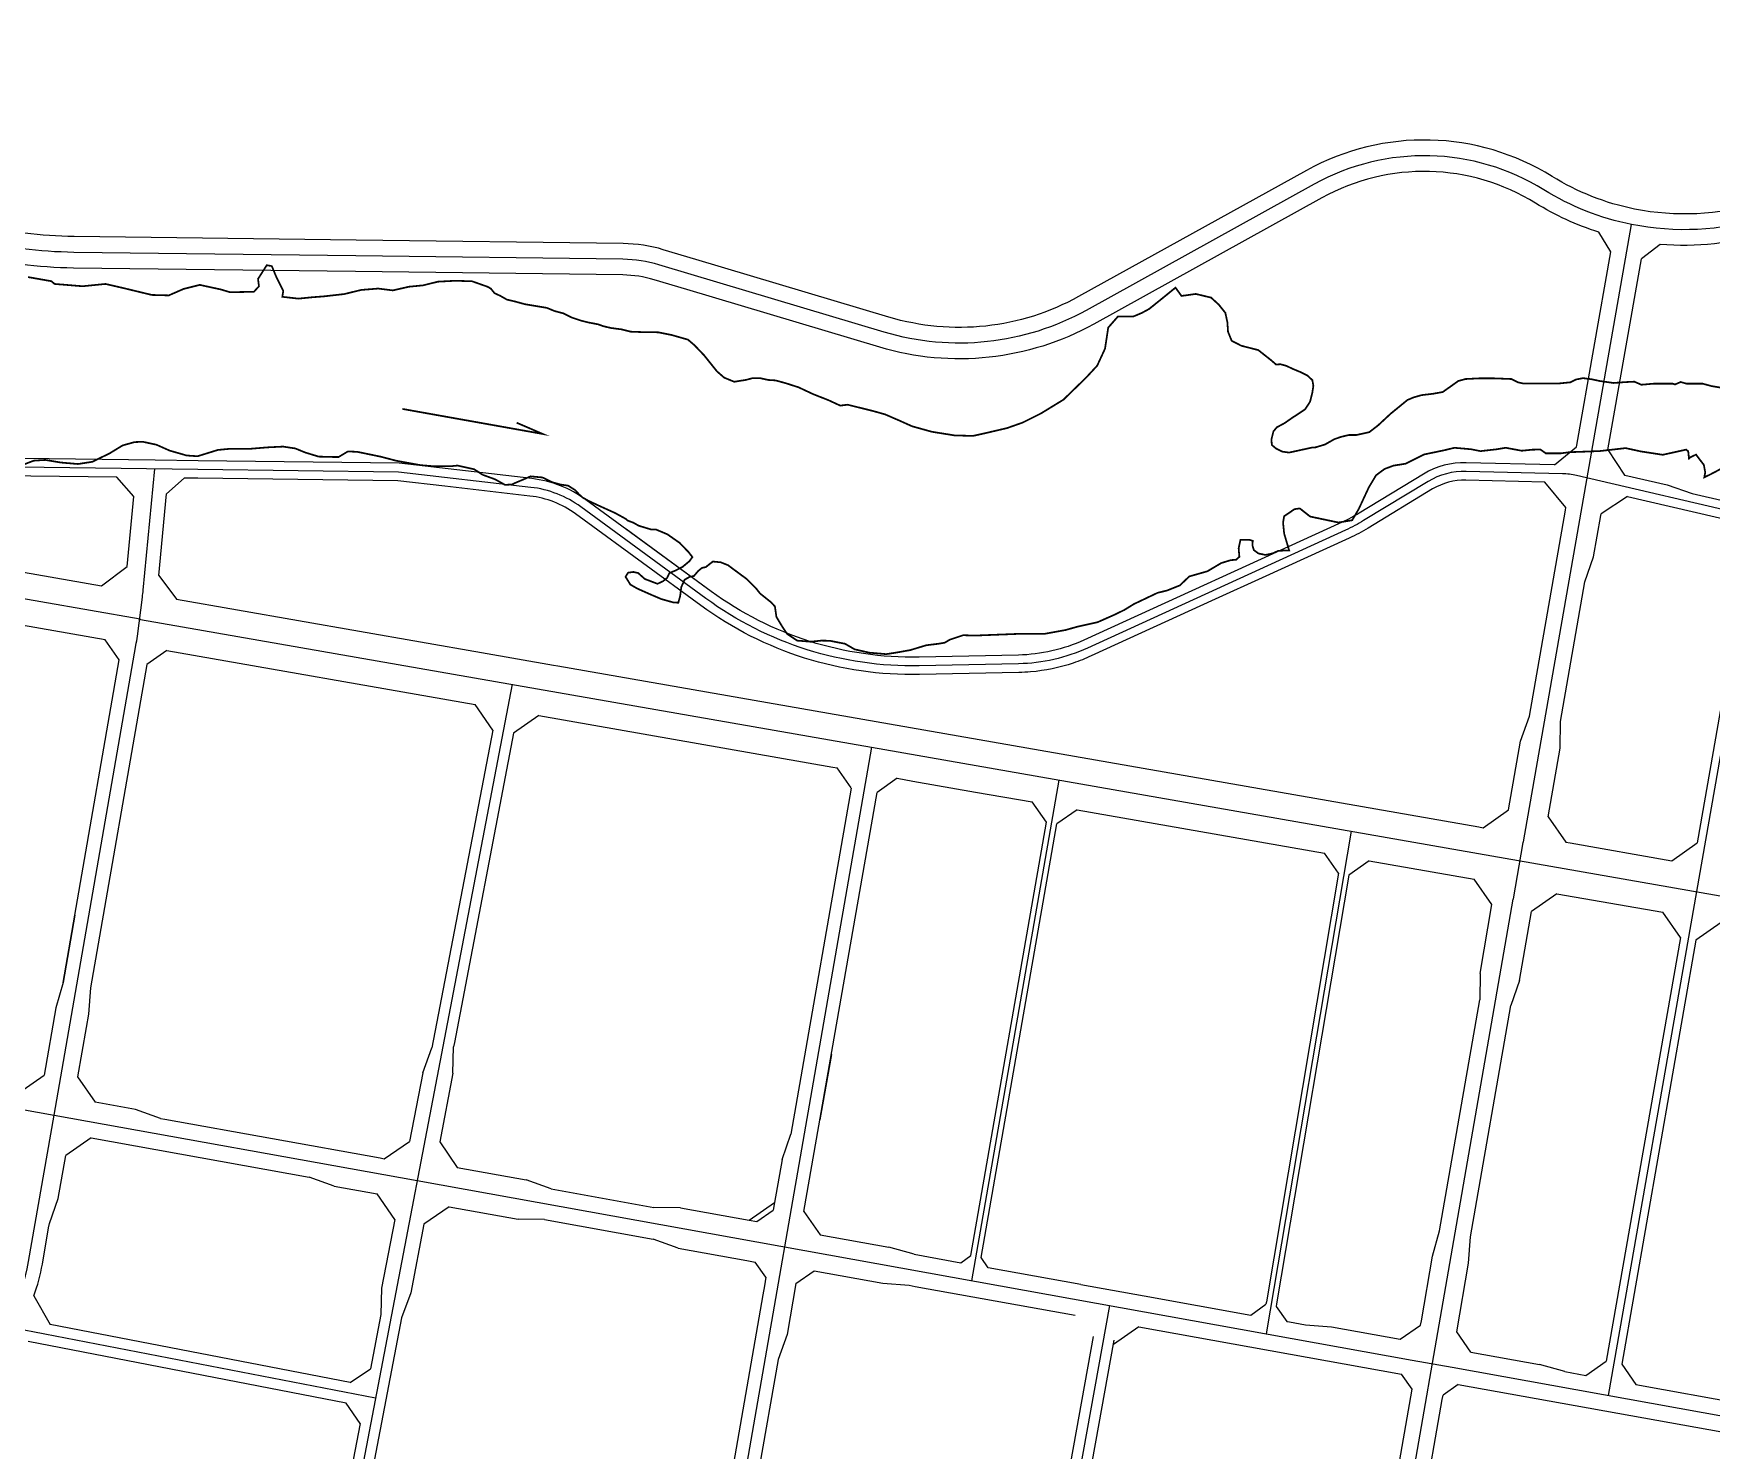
# Model space of a CAD drawing. Extents: x 529262 to 576451, y 2694391 to 2717535.
# Drawn here: x 540109 to 542030, y 2710428 to 2712051 of the extents above; entities that cross this region are included whole.
import ezdxf

# ---------------------------------------------------------------- set-up
doc = ezdxf.new("R2010")
doc.units = 0
for name, color, linetype in [('RD-中线', 40, 'Continuous'), ('RD-红线', 7, 'Continuous'), ('河流', 4, 'Continuous')]:
    doc.layers.add(name, color=color, linetype=linetype)

msp = doc.modelspace()

# ---------------------------------------------------------------- linework, layer by layer
at = {"layer": 'RD-中线', "ltscale": 3}
msp.add_lwpolyline([(540231.018, 2711380.16), (539832.413, 2711449.965, -0.04059006), (539204.925, 2711613.201), (538865.728, 2711731.525, -0.00108394), (538861.637, 2711732.962), (537979.637, 2712044.931, 0.00468053), (537961.929, 2712051.008)], format="xyb", dxfattribs=at)
at = {"layer": 'RD-中线', "linetype": 'Continuous', "flags": 128}
for points in [[(542089.175, 2711840.001, -0.12536523), (541938.79, 2711832.355, -0.0892757), (541838.312, 2711872.104, 0.27148026), (541575.432, 2711878.574), (541314.221, 2711733.977, -0.20171838), (541082.966, 2711709.026), (540862.059, 2711775.095), (540824.852, 2711786.223, 0.06963202), (540783.751, 2711792.501), (540477.9, 2711796.335), (540154.929, 2711800.448, -0.05863071), (540039.053, 2711815.58)], [(541609.026, 2709942.055), (541803.378, 2711059.523, -0.00011164), (541803.455, 2711059.963), (541814.724, 2711124.583, -0.00022058), (541814.876, 2711125.453), (541938.79, 2711832.355)], [(539935.301, 2710434.342), (540041.242, 2710531.431, 0.16561502), (540103.147, 2710644.556), (540132.358, 2710812.246)]]:
    msp.add_lwpolyline(points, format="xyb", dxfattribs=at)
at = {"layer": 'RD-中线'}
for points in [[(540678.412, 2711531.322), (540526.734, 2711548.828), (540297.116, 2711551.706), (539974.145, 2711555.819, -0.05863071)], [(541875.782, 2711544.844, 0.05106297), (541859.614, 2711546.895), (541749.273, 2711549.558, 0.14328135), (541705.861, 2711537.986), (541631.999, 2711493.195, -0.02916414), (541611.395, 2711482.29), (541315.832, 2711347.275, -0.10239958), (541236.795, 2711329.234), (541123.179, 2711326.924, -0.1645226), (540878.771, 2711404.085), (540735.538, 2711508.94, 0.12997938), (540678.412, 2711531.322)]]:
    msp.add_lwpolyline(points, format="xyb", dxfattribs=at)
at = {"layer": 'RD-中线', "linetype": 'Continuous'}
for points in [[(540132.357, 2710812.246), (540226.069, 2711350.21, 0.01070973), (540227.68, 2711360.797), (540233.506, 2711405.488, 0.00826428), (540234.439, 2711413.699), (540247.869, 2711552.333)], [(540548.182, 2710737.322), (541687.605, 2710531.783, 0.00002463), (541687.634, 2710531.777), (541733.316, 2710523.542, -0.0000262), (541733.347, 2710523.536), (542449.949, 2710394.264)]]:
    msp.add_lwpolyline(points, format="xyb", dxfattribs=at)
for points in [[(542082.208, 2711496.903), (541875.782, 2711544.844)], [(541183.312, 2710622.751), (541283.302, 2711196.072)]]:
    msp.add_lwpolyline(points, dxfattribs=at)
at = {"layer": 'RD-中线', "linetype": 'Continuous', "flags": 128}
for points in [[(542087.948, 2711495.371), (542013.163, 2711068.301)], [(540657.053, 2711305.862), (540657.053, 2711305.862), (540435.82, 2710150.556)], [(541068.568, 2711233.66), (540866.326, 2710074.047)], [(541617.55, 2711137.565), (541520.506, 2710561.925)], [(542013.163, 2711068.301), (541912.122, 2710491.286)], [(539725.134, 2710885.62), (540132.358, 2710812.246)], [(540132.358, 2710812.246), (540548.182, 2710737.322)], [(541122.721, 2709381.593), (541341.241, 2710594.263)], [(540500.46, 2710488.111), (540074.275, 2710570.61)]]:
    msp.add_lwpolyline(points, dxfattribs=at)
at = {"layer": 'RD-中线', "ltscale": 3}
msp.add_lwpolyline([(540231.279, 2711380.114), (540231.018, 2711380.16)], dxfattribs=at)
at = {"layer": 'RD-中线'}
for points in [[(540231.279, 2711380.114), (541068.568, 2711233.66)], [(541068.568, 2711233.66), (542295.208, 2711018.946)]]:
    msp.add_lwpolyline(points, dxfattribs=at)
at = {"layer": 'RD-红线', "linetype": 'Continuous', "flags": 128}
for points in [[(542083.851, 2711857.196, -0.12536523), (541942.342, 2711850.001, -0.0892757), (541847.793, 2711887.405, 0.27148026), (541566.715, 2711894.322), (541305.503, 2711749.726, -0.20171838), (541088.123, 2711726.271), (540867.217, 2711792.34), (540830.009, 2711803.468, 0.06963202), (540783.976, 2711810.5), (540478.126, 2711814.334), (540155.158, 2711818.446, -0.05863071), (540043.454, 2711833.034)], [(541901.354, 2711823.463, -0.06201896), (541828.83, 2711856.804, 0.27148026), (541584.15, 2711862.826), (541322.939, 2711718.229, -0.20171838), (541077.808, 2711691.781), (540856.901, 2711757.85), (540819.694, 2711768.978, 0.06963202), (540783.525, 2711774.503), (540477.675, 2711778.337), (540154.7, 2711782.449, -0.05863071), (540034.652, 2711798.127), (539919.644, 2711827.124, -0.04952312), (539823.348, 2711861.834), (539769.593, 2711887.465, 0.27433107), (539482.985, 2711861.435), (539405.085, 2711805.106)], [(543794.342, 2711348.549), (543766.525, 2711382.347), (543598.286, 2711350.991, -0.1660106), (543517.68, 2711359.912), (543371.299, 2711430.013, 0.02869765), (543352.941, 2711437.543), (543287.436, 2711460.116, -0.00801926), (543262.771, 2711469.061), (543085.961, 2711536.41, 0.01030003), (543055.626, 2711547.254), (542745.999, 2711650.805, -0.02043206), (542706.448, 2711665.855), (542318.644, 2711831.858, 0.17801745), (542151.843, 2711840.559), (542094.498, 2711822.806, -0.09659175), (541971.571, 2711809.522, -0.09659175)], [(539340.155, 2711600.126, 0.0322657), (539837.588, 2711479.515), (540186.749, 2711418.369)], [(540109.258, 2710605.47, 0.04360107), (540118.91, 2710641.81), (540126.109, 2710683.135), (540126.967, 2710688.061)]]:
    msp.add_lwpolyline(points, format="xyb", dxfattribs=at)
at = {"layer": 'RD-红线'}
for points in [[(541915.009, 2711800.945), (541901.354, 2711823.463, 0.37563085)], [(541971.571, 2711809.522), (541950.174, 2711793.048, 0.38849943)], [(540679.56, 2711541.256), (540527.372, 2711558.82), (540297.241, 2711561.705), (540247.996, 2711562.332), (539974.272, 2711565.818, -0.05863071), (539860.714, 2711580.648), (539745.706, 2711609.645, -0.04952312), (539654.615, 2711642.479), (539543.086, 2711695.656), (539518.248, 2711709.134), (539440.084, 2711758.169, -0.03856557), (539404.185, 2711784.751, -0.03856557)], [(540204.08, 2711542.89), (539974.017, 2711545.819, -0.05863071), (539855.824, 2711561.255), (539740.816, 2711590.252, -0.04952312), (539646.007, 2711624.426), (539534.006, 2711677.829), (539508.154, 2711691.857), (539429.456, 2711741.227, -0.03845672), (539391.182, 2711769.554)], [(541850.665, 2711557.114), (541749.514, 2711559.555, 0.14328135), (541700.676, 2711546.537), (541626.814, 2711501.746, -0.02916414), (541607.24, 2711491.386), (541311.677, 2711356.37, -0.10239958), (541236.592, 2711339.232), (541122.976, 2711336.922, -0.1645226), (540884.678, 2711412.154), (540741.445, 2711517.009, 0.12997938), (540679.559, 2711541.256)], [(541850.665, 2711557.114), (541749.514, 2711559.555, 0.14328135), (541700.676, 2711546.537), (541626.814, 2711501.746, -0.02916414), (541607.24, 2711491.386), (541311.677, 2711356.37, -0.10239958), (541236.592, 2711339.232), (541122.976, 2711336.922, -0.1645226), (540884.678, 2711412.154), (540787.553, 2711483.255)], [(541462.027, 2711403.063), (541319.987, 2711338.179, -0.02619856), (541299.533, 2711330.101, -0.05959948), (541250.687, 2711319.962, -0.01632372), (541236.998, 2711319.236), (541123.382, 2711316.926, -0.1645226), (540872.864, 2711396.016), (540739.419, 2711493.706), (540729.631, 2711500.872, 0.12997938), (540677.266, 2711521.388), (540579.838, 2711532.632), (540526.097, 2711538.835), (540296.991, 2711541.707), (540281.345, 2711541.906)], [(541839.649, 2711537.374), (541749.032, 2711539.561, 0.14328135), (541711.046, 2711529.436), (541637.184, 2711484.645, -0.02916414), (541615.551, 2711473.194), (541515.834, 2711427.643)], [(542008.169, 2711524.364), (542084.47, 2711506.643, -0.01200583), (542088.655, 2711505.565), (542353.966, 2711430.357, 0.01103971), (542366.359, 2711427.138), (542623.234, 2711364.09), (543035.217, 2711268.966), (543108.499, 2711248.22, -0.02248759), (543134.947, 2711239.431), (543208.462, 2711210.622, 0.00167487), (543209.648, 2711210.162), (543559.239, 2711076.996, 0.00086334), (543591.366, 2711064.652, -0.04995333), (543628.78, 2711045.884), (543654.997, 2711029.273)], [(540186.749, 2711418.369), (540215.945, 2711440.584, 0.23480971)], [(540252.128, 2711430.36), (540272.704, 2711403.324, 0.39195452)], [(540634.768, 2711253.296), (540614.522, 2711282.624, 0.4189189)], [(540687.425, 2711269.872), (540658.563, 2711249.948, 0.40952383)], [(541045.203, 2711186.997), (541028.946, 2711210.135, 0.41406824)], [(541097.901, 2711198.069), (541074.75, 2711181.805, 0.41439485)], [(541768.966, 2711141.517), (541797.901, 2711161.826, 0.41414251)], [(541843.214, 2711153.907), (541863.528, 2711124.964, 0.41428462)], [(541603.348, 2711089.418), (541587.075, 2711112.443, 0.41237781)], [(541984.851, 2711103.728), (542013.787, 2711124.041, 0.41419407)], [(541638.297, 2711103.477), (541615.127, 2711087.101, 0.4160517)], [(541778.985, 2711053.498), (541758.665, 2711082.408, 0.41389612)], [(541853.228, 2711065.855), (541824.287, 2711045.513, 0.41453177)], [(541994.814, 2711015.69), (541974.499, 2711044.628, 0.41423306)], [(542041.481, 2711032.903), (542012.545, 2711012.59, 0.41419407)], [(540092.001, 2710837.807), (540121.063, 2710858.121, 0.41591418)], [(540159.269, 2710856.022), (540179.465, 2710827.128, 0.41251238)], [(540174.684, 2710786.329), (540145.622, 2710766.016, 0.41591418)], [(540510.499, 2710762.401), (540539.486, 2710782.303, 0.41101515)], [(540573.991, 2710781.713), (540594.107, 2710752.409, 0.41736049)], [(540522.37, 2710692.922), (540502.25, 2710722.227, 0.41741923)], [(540584.927, 2710707.322), (540555.935, 2710687.421, 0.41107362)], [(540928.295, 2710692.125), (540957.362, 2710712.432, 0.41591399)], [(540937.204, 2710690.518), (540955.806, 2710703.515, 0.41591399)], [(540947.496, 2710626.765), (540935.382, 2710644.104, 0.41251518)], [(540109.258, 2710605.47), (540128.018, 2710572.429, 0.4605424)], [(541502.661, 2710583.435), (541520.116, 2710595.703, 0.41757262)], [(541531.869, 2710593.234), (541543.997, 2710575.978, 0.41086246)], [(541673.989, 2710555.578), (541697.244, 2710571.833, 0.41605105)], [(540471.26, 2710505.986), (540494.704, 2710521.86, 0.41480232)], [(541687.51, 2710498.363), (541675.395, 2710515.695, 0.41237846)], [(541886.586, 2710514.183), (541909.837, 2710530.415, 0.41571484)], [(541927.516, 2710527.018), (541943.666, 2710503.886, 0.41271388)], [(541740.348, 2710503.982), (541722.907, 2710491.791, 0.4160529)], [(540482.667, 2710459.002), (540466.825, 2710482.399, 0.41362505)]]:
    msp.add_lwpolyline(points, format="xyb", dxfattribs=at)
at = {"layer": 'RD-红线', "linetype": 'Continuous', "flags": 128}
for points in [[(541875.892, 2711577.79), (541876.242, 2711579.782), (541915.009, 2711800.945)], [(541911.793, 2711574.09), (541950.174, 2711793.048)], [(540215.945, 2711440.584), (540223.732, 2711520.963)], [(540252.128, 2711430.36), (540261.183, 2711523.836)], [(541821.818, 2711269.311), (541863.146, 2711505.077), (541863.67, 2711508.065)], [(541895.414, 2711451.697), (541903.749, 2711499.243), (541904.047, 2711500.946)], [(542074.535, 2711470.952), (542013.787, 2711124.041)], [(541885.31, 2711423.011), (541895.414, 2711451.697)], [(541857.282, 2711263.118), (541885.31, 2711423.011)], [(540687.425, 2711269.872), (541024.024, 2711210.996), (541028.946, 2711210.135)], [(541811.714, 2711240.624), (541821.818, 2711269.311)], [(541857.027, 2711232.705), (541857.282, 2711263.118)], [(540634.768, 2711253.296), (540565.085, 2710889.4)], [(540658.563, 2711249.948), (540590.719, 2710895.655), (540589.769, 2710890.691)], [(541797.901, 2711161.826), (541797.905, 2711161.85), (541811.714, 2711240.624)], [(541843.214, 2711153.907), (541857.027, 2711232.705)], [(541603.348, 2711089.418), (541520.62, 2710598.695), (541520.116, 2710595.703)], [(541615.127, 2711087.101), (541532.362, 2710596.158), (541531.869, 2710593.234)], [(541765.268, 2710974.628), (541778.985, 2711053.498)], [(541810.579, 2710966.697), (541824.286, 2711045.508), (541824.287, 2711045.513)], [(541994.814, 2711015.69), (541909.837, 2710530.415)], [(542012.545, 2711012.59), (541927.516, 2710527.018)], [(541719.047, 2710679.692), (541765.054, 2710944.215)], [(541754.427, 2710673.017), (541800.513, 2710937.997)], [(541022.449, 2710881.919), (541009.389, 2710807.037)], [(540554.532, 2710860.876), (540539.486, 2710782.303)], [(540589.037, 2710860.286), (540573.991, 2710781.713)], [(540254.359, 2710808.553), (540259.126, 2710807.694), (540505.578, 2710763.288), (540510.499, 2710762.401)], [(540174.684, 2710786.329), (540424.404, 2710741.334)], [(540965.952, 2710761.689), (540976.032, 2710790.384)], [(540137.041, 2710716.758), (540145.622, 2710766.016)], [(540594.107, 2710752.409), (540672.836, 2710738.207)], [(540965.952, 2710761.689), (540957.362, 2710712.432), (540955.806, 2710703.515)], [(540453.042, 2710731.094), (540502.25, 2710722.227)], [(540701.472, 2710727.96), (540819.155, 2710706.732)], [(540126.967, 2710688.061), (540137.041, 2710716.758)], [(540584.927, 2710707.322), (540663.656, 2710693.12)], [(540849.566, 2710706.327), (540928.295, 2710692.125), (540937.204, 2710690.518)], [(540522.37, 2710692.922), (540507.324, 2710614.349)], [(540555.935, 2710687.421), (540540.889, 2710608.849)], [(540694.067, 2710692.715), (540818.233, 2710670.317)], [(540991.075, 2710702.025), (541009.666, 2710675.416), (541088.392, 2710661.218)], [(540846.869, 2710660.071), (540925.598, 2710645.869), (540935.382, 2710644.104)], [(541117.43, 2710652.926), (541170.654, 2710643.325)], [(540947.496, 2710626.765), (540945.788, 2710616.971), (540943.986, 2710606.639), (540872.415, 2710196.26), (540860.159, 2710125.991)], [(541118.447, 2710616.162), (541301.641, 2710583.116)], [(541380.841, 2710605.41), (541502.661, 2710583.435)], [(540471.26, 2710505.986), (540128.018, 2710572.429)], [(540530.336, 2710580.324), (540458.044, 2710202.806)], [(540506.593, 2710583.944), (540494.704, 2710521.86)], [(541543.997, 2710575.978), (541546.916, 2710575.452), (541565.238, 2710572.147)], [(540466.825, 2710482.399), (540102.509, 2710552.922)], [(541233.599, 2710064.576), (541322.685, 2710558.956)], [(541257.251, 2710060.495), (541346.312, 2710554.74)], [(541374.465, 2710569.979), (541675.395, 2710515.695)], [(540961.512, 2710532.52), (540939.121, 2710404.133)], [(541754.685, 2710541.026), (541833.418, 2710526.823)], [(541862.364, 2710518.552), (541886.586, 2710514.183)], [(541621.295, 2710117.65), (541687.51, 2710498.363)], [(541740.348, 2710503.982), (542056.922, 2710446.874)], [(541943.666, 2710503.886), (542066.087, 2710481.802)], [(541656.69, 2710111.061), (541722.045, 2710486.834), (541722.907, 2710491.791)], [(540482.667, 2710459.002), (540454.963, 2710314.323)]]:
    msp.add_lwpolyline(points, dxfattribs=at)
at = {"layer": 'RD-红线', "linetype": 'Continuous'}
for points in [[(541850.665, 2711557.114), (541875.892, 2711577.79, 0.37110197)], [(541911.793, 2711574.09), (541930.761, 2711545.422, 0.39828917)], [(540223.732, 2711520.963), (540204.08, 2711542.89, 0.43898854)], [(540281.345, 2711541.906), (540261.183, 2711523.836, 0.38986514)], [(541863.67, 2711508.065), (541839.649, 2711537.374, 0.45868071)], [(541934.327, 2711520.981), (541904.047, 2711500.946, 0.43031931)], [(541268.803, 2711147.862), (541252.549, 2711170.999, 0.4140323)], [(541303.77, 2711162.033), (541280.619, 2711145.769, 0.41439485)], [(541374.465, 2710569.979), (541345.424, 2710549.81, 0.4142679)]]:
    msp.add_lwpolyline(points, format="xyb", dxfattribs=at)
at = {"layer": 'RD-红线'}
for points in [[(541930.761, 2711545.422), (541930.921, 2711545.385), (541979.625, 2711534.073)], [(541979.625, 2711534.073), (542008.169, 2711524.364)], [(541934.327, 2711520.981), (542060.877, 2711491.59)], [(541515.834, 2711427.643), (541462.027, 2711403.063)], [(540272.704, 2711403.324), (540621.672, 2711342.284), (540704.427, 2711327.809), (540709.352, 2711326.947), (541073.722, 2711263.214)], [(540142.565, 2710964.077), (540156.013, 2711041.275), (540206.969, 2711333.794), (540190.849, 2711356.738)], [(540261.617, 2711344.503), (540238.487, 2711328.263), (540174.017, 2710958.161), (540171.814, 2710928.042), (540169.153, 2710912.762)], [(540261.445, 2711344.382), (540614.522, 2711282.624)], [(541073.722, 2711263.214), (541764.041, 2711142.379), (541768.966, 2711141.517)], [(541045.191, 2711186.928), (540976.032, 2710790.384)], [(541097.901, 2711198.069), (541115.807, 2711194.935)], [(541115.807, 2711194.935), (541187.545, 2711182.378)], [(540991.075, 2710702.025), (541074.742, 2711181.757)], [(541187.545, 2711182.378), (541252.549, 2711170.999)], [(541303.77, 2711162.033), (541587.075, 2711112.443)], [(541863.528, 2711124.964), (541868.453, 2711124.102), (541984.851, 2711103.728)], [(541638.297, 2711103.477), (541758.665, 2711082.408)], [(541853.228, 2711065.855), (541974.499, 2711044.628)], [(540156.013, 2711041.275), (540142.565, 2710964.077), (540134.461, 2710935.037), (540134.461, 2710935.037), (540121.063, 2710858.121)], [(541765.268, 2710974.628), (541765.054, 2710944.215)], [(541810.578, 2710966.691), (541800.513, 2710937.997)], [(540169.153, 2710912.762), (540159.269, 2710856.022)], [(540554.532, 2710860.876), (540565.085, 2710889.4)], [(540589.037, 2710860.286), (540589.769, 2710890.691)], [(540225.721, 2710818.794), (540179.465, 2710827.128)], [(540254.359, 2710808.553), (540225.721, 2710818.794)], [(540453.042, 2710731.094), (540424.404, 2710741.334)], [(540701.472, 2710727.96), (540672.836, 2710738.207)], [(540849.566, 2710706.327), (540819.155, 2710706.732)], [(540694.067, 2710692.715), (540663.656, 2710693.12)], [(540846.869, 2710660.071), (540818.233, 2710670.317)], [(541697.244, 2710571.833), (541698.106, 2710576.79), (541710.952, 2710650.65), (541719.047, 2710679.692)], [(541752.242, 2710642.947), (541754.427, 2710673.017)], [(541117.384, 2710652.939), (541088.392, 2710661.218)], [(540981.803, 2710619.419), (541002.675, 2710634.002), (541081.405, 2710619.8), (541111.46, 2710617.427), (541118.476, 2710616.161)], [(541738.534, 2710564.13), (541752.242, 2710642.947)], [(540507.324, 2710614.349), (540506.593, 2710583.944)], [(540981.803, 2710619.419), (540971.65, 2710561.205)], [(540540.889, 2710608.849), (540530.336, 2710580.324)], [(541565.238, 2710572.147), (541595.26, 2710569.78), (541595.294, 2710569.773)], [(540971.65, 2710561.205), (540961.512, 2710532.52)], [(541595.294, 2710569.773), (541673.989, 2710555.578)], [(541754.685, 2710541.026), (541738.534, 2710564.13)], [(541862.364, 2710518.552), (541833.418, 2710526.823)]]:
    msp.add_lwpolyline(points, dxfattribs=at)
at = {"layer": 'RD-红线', "ltscale": 3}
msp.add_lwpolyline([(540190.849, 2711356.738), (539874.682, 2711412.106), (539855.026, 2711415.549)], dxfattribs=at)
at = {"layer": 'RD-红线', "linetype": 'Continuous'}
for points in [[(541182.219, 2710651.405), (541268.803, 2711147.862)], [(541194.029, 2710649.275), (541280.619, 2711145.769)], [(541170.654, 2710643.325), (541182.219, 2710651.405)], [(541308.017, 2710618.551), (541202.152, 2710637.648), (541194.029, 2710649.275)], [(541308.017, 2710618.551), (541380.841, 2710605.41)]]:
    msp.add_lwpolyline(points, dxfattribs=at)
at = {"layer": '河流', "const_width": 2}
for points in [[(542041.396, 2711645.455), (542030.283, 2711647.305), (542020.096, 2711650.081), (542001.574, 2711650.081), (541995.092, 2711651.931), (541988.609, 2711649.155), (541985.831, 2711650.081), (541978.422, 2711650.081), (541971.014, 2711650.081), (541964.531, 2711650.081), (541950.039, 2711648.812), (541941.971, 2711652.339), (541931.632, 2711651.835), (541918.016, 2711650.827), (541902.383, 2711653.094), (541893.053, 2711655.109), (541883.219, 2711656.369), (541875.403, 2711654.858), (541868.595, 2711651.583), (541855.987, 2711650.323), (541844.892, 2711650.323), (541824.045, 2711650.323), (541814.464, 2711650.323), (541808.664, 2711651.583), (541801.352, 2711655.361), (541781.936, 2711656.117), (541763.781, 2711656.117), (541748.652, 2711655.361), (541740.331, 2711653.094), (541732.262, 2711647.301), (541722.545, 2711640.456), (541711.198, 2711638.441), (541698.339, 2711636.93), (541689.513, 2711634.411), (541682.201, 2711631.388), (541662.785, 2711615.518), (541648.568, 2711602.317), (541638.482, 2711594.508), (541623.605, 2711591.234), (541615.031, 2711591.234), (541606.458, 2711589.218), (541598.389, 2711586.448), (541587.799, 2711580.402), (541576.957, 2711577.127), (541572.922, 2711576.875), (541546.63, 2711571.137), (541538.635, 2711572.278), (541531.781, 2711575.701), (541526.832, 2711579.886), (541526.451, 2711586.352), (541528.735, 2711595.481), (541532.543, 2711600.045), (541541.681, 2711604.99), (541549.296, 2711610.315), (541564.906, 2711620.585), (541570.618, 2711629.333), (541573.283, 2711639.984), (541574.425, 2711647.591), (541573.283, 2711654.057), (541567.572, 2711659.382), (541559.957, 2711663.186), (541550.819, 2711666.99), (541543.584, 2711670.413), (541536.731, 2711672.315), (541531.781, 2711671.935), (541526.07, 2711676.879), (541511.354, 2711688.513), (541491.936, 2711693.458), (541480.894, 2711699.164), (541476.706, 2711709.434), (541475.944, 2711720.464), (541473.66, 2711731.115), (541466.045, 2711740.624), (541457.288, 2711748.612), (541439.773, 2711752.796), (541423.401, 2711750.513), (541416.548, 2711760.023), (541398.272, 2711745.188), (541386.469, 2711735.679), (541378.092, 2711731.115), (541368.193, 2711726.931), (541350.542, 2711726.853), (541339.514, 2711714.261), (541335.837, 2711690.127), (541326.909, 2711670.714), (541314.305, 2711657.073), (541288.192, 2711631.688), (541262.458, 2711615.948), (541241.45, 2711605.455), (541223.594, 2711599.159), (541198.91, 2711593.387), (541184.73, 2711590.239), (541163.722, 2711590.764), (541137.463, 2711594.961), (541114.88, 2711601.257), (541099.65, 2711608.078), (541083.894, 2711614.899), (541070.764, 2711618.571), (541058.16, 2711621.719), (541041.016, 2711625.962), (541032.613, 2711624.913), (541018.958, 2711631.209), (541001.627, 2711638.029), (540984.821, 2711645.899), (540970.116, 2711650.621), (540958.562, 2711653.769), (540950.159, 2711654.294), (540940.706, 2711656.392), (540932.303, 2711656.392), (540924.425, 2711654.294), (540917.597, 2711653.244), (540911.295, 2711652.195), (540899.741, 2711656.917), (540891.338, 2711664.262), (540876.633, 2711682.626), (540865.604, 2711694.168), (540858.251, 2711700.464), (540839.87, 2711705.711), (540824.114, 2711708.859), (540806.345, 2711709.077), (540792.69, 2711709.601), (540782.187, 2711712.225), (540770.107, 2711713.799), (540761.179, 2711715.897), (540755.402, 2711717.996), (540744.373, 2711720.095), (540735.97, 2711722.193), (540724.941, 2711725.866), (540715.488, 2711730.588), (540705.509, 2711733.211), (540696.581, 2711736.884), (540671.372, 2711741.081), (540659.818, 2711744.229), (540650.89, 2711746.328), (540643.537, 2711750.525), (540636.71, 2711753.673), (540632.509, 2711758.92), (540628.832, 2711761.018), (540610.976, 2711767.314), (540591.727, 2711767.884), (540571.77, 2711766.835), (540554.964, 2711762.638), (540538.684, 2711761.064), (540520.302, 2711756.866), (540503.496, 2711758.965), (540484.064, 2711757.391), (540464.632, 2711752.669), (540441.524, 2711750.046), (540427.869, 2711748.996), (540412.114, 2711747.422), (540393.732, 2711749.521), (540394.782, 2711756.342), (540386.905, 2711772.082), (540381.653, 2711784.674), (540375.876, 2711785.723), (540365.897, 2711769.983), (540366.948, 2711761.588), (540361.17, 2711755.292), (540333.861, 2711754.768), (540323.357, 2711757.916), (540299.198, 2711763.162), (540280.487, 2711758.478), (540263.681, 2711751.133), (540244.249, 2711751.657), (540211.687, 2711759.527), (540191.205, 2711764.249), (540164.946, 2711761.626), (540132.909, 2711764.249), (540129.233, 2711767.397), (540102.449, 2711772.119)], [(540531.183, 2711621.124), (540691.972, 2711592.434), (540662.013, 2711605.333)], [(542042.639, 2711553.264), (542028.963, 2711546.082), (542022.124, 2711542.754), (542023.176, 2711548.359), (542021.598, 2711557.118), (542016.513, 2711563.599), (542012.656, 2711568.854), (542006.168, 2711565.701), (542004.59, 2711564.3), (542003.713, 2711572.533), (542001.425, 2711574.543), (541974.617, 2711568.592), (541949.51, 2711572.418), (541932.063, 2711576.244), (541902.276, 2711572.843), (541867.807, 2711571.567), (541858.02, 2711570.292), (541840.573, 2711570.292), (541834.615, 2711574.543), (541825.802, 2711574.492), (541813.036, 2711573.216), (541794.738, 2711576.617), (541784.525, 2711574.917), (541765.802, 2711572.791), (541755.163, 2711574.917), (541736.014, 2711576.617), (541723.674, 2711573.641), (541701.12, 2711568.965), (541679.843, 2711558.337), (541666.226, 2711556.212), (541656.013, 2711552.386), (541646.226, 2711545.159), (541638.01, 2711531.431), (541626.52, 2711506.775), (541618.861, 2711493.596), (541603.116, 2711491.046), (541570.775, 2711497.848), (541558.86, 2711507.2), (541552.903, 2711506.35), (541540.988, 2711498.273), (541539.711, 2711491.046), (541540.988, 2711478.292), (541546.722, 2711459.011), (541542.893, 2711459.011), (541534.382, 2711458.586), (541527.573, 2711455.61), (541519.488, 2711453.91), (541511.403, 2711455.61), (541506.296, 2711459.436), (541504.594, 2711464.962), (541505.02, 2711470.064), (541500.765, 2711471.339), (541490.977, 2711471.339), (541488.85, 2711461.562), (541489.701, 2711451.784), (541485.871, 2711448.383), (541479.913, 2711447.958), (541468.849, 2711444.557), (541453.105, 2711435.205), (541432.253, 2711429.253), (541421.615, 2711419.05), (541406.721, 2711413.099), (541396.083, 2711410.548), (541368.982, 2711397.677), (541357.918, 2711390.875), (541345.577, 2711384.924), (541327.279, 2711376.847), (541304.3, 2711371.745), (541290.683, 2711367.919), (541267.278, 2711363.668), (541240.895, 2711363.668), (541186.563, 2711361.544), (541173.371, 2711361.969), (541158.052, 2711356.867), (541152.52, 2711353.467), (541145.286, 2711352.191), (541131.243, 2711350.491), (541112.945, 2711344.964), (541098.903, 2711342.414), (541085.285, 2711340.288), (541065.711, 2711341.989), (541049.115, 2711345.815), (541038.051, 2711352.191), (541020.604, 2711355.592), (541010.986, 2711355.791), (540999.071, 2711354.516), (540983.326, 2711355.791), (540971.836, 2711363.443), (540965.879, 2711372.37), (540959.496, 2711382.998), (540957.794, 2711394.901), (540953.538, 2711399.577), (540940.772, 2711409.78), (540936.091, 2711415.732), (540925.453, 2711426.359), (540917.368, 2711432.311), (540904.176, 2711442.089), (540895.665, 2711445.489), (540886.729, 2711446.34), (540882.899, 2711443.364), (540878.644, 2711439.963), (540874.389, 2711439.113), (540870.133, 2711435.712), (540865.027, 2711429.76), (540860.346, 2711428.91), (540854.388, 2711425.509), (540850.559, 2711417.007), (540849.282, 2711406.804), (540847.154, 2711399.152), (540841.197, 2711399.577), (540827.58, 2711403.403), (540815.665, 2711408.505), (540800.345, 2711415.307), (540792.26, 2711419.983), (540786.728, 2711428.91), (540789.707, 2711433.586), (540795.664, 2711434.437), (540801.196, 2711433.161), (540808.856, 2711426.359), (540823.324, 2711420.833), (540829.707, 2711423.809), (540834.388, 2711427.635), (540836.941, 2711433.161), (540844.176, 2711436.137), (540852.261, 2711440.388), (540859.92, 2711446.765), (540863.325, 2711451.441), (540859.069, 2711456.967), (540848.856, 2711467.595), (540834.571, 2711477.586), (540821.379, 2711483.113), (540815.847, 2711483.113), (540801.805, 2711487.364), (540795.847, 2711490.765), (540789.039, 2711493.316), (540787.336, 2711495.016), (540774.996, 2711501.818), (540757.123, 2711509.895), (540744.357, 2711515.846), (540737.549, 2711519.672), (540733.719, 2711523.073), (540729.038, 2711528.175), (540720.953, 2711533.276), (540712.017, 2711534.551), (540703.08, 2711537.102), (540691.591, 2711542.628), (540677.974, 2711543.904), (540671.165, 2711540.928), (540660.245, 2711536.29), (540656.841, 2711534.589), (540648.756, 2711534.164), (540637.266, 2711540.541), (540623.223, 2711545.642), (540613.436, 2711552.019), (540594.287, 2711556.27), (540585.776, 2711555.42), (540567.478, 2711555.42), (540552.159, 2711556.695), (540538.116, 2711559.246), (540524.074, 2711561.796), (540506.201, 2711566.473), (540479.392, 2711571.999), (540468.754, 2711572.424), (540458.116, 2711566.047), (540451.916, 2711566.086), (540435.32, 2711566.511), (540420.001, 2711571.188), (540408.511, 2711575.864), (540394.468, 2711577.989), (540377.447, 2711577.139), (540356.596, 2711575.439), (540333.617, 2711575.439), (540320, 2711574.163), (540296.595, 2711566.937), (540283.952, 2711567.804), (540279.696, 2711569.079), (540264.802, 2711573.33), (540249.483, 2711580.132), (540233.738, 2711583.533), (540224.377, 2711583.108), (540210.759, 2711579.282), (540195.44, 2711569.929), (540186.504, 2711565.678), (540176.291, 2711560.577), (540159.695, 2711558.026), (540140.12, 2711559.726), (540122.248, 2711562.702), (540109.056, 2711561.852), (540094.588, 2711556.326)]]:
    msp.add_lwpolyline(points, dxfattribs=at)
at = {"layer": '河流', "color": 4, "const_width": 2}
for points in [[(542042.639, 2711553.264), (542028.963, 2711546.082), (542022.124, 2711542.754), (542023.176, 2711548.359), (542021.598, 2711557.118), (542016.513, 2711563.599), (542012.656, 2711568.854), (542006.168, 2711565.701), (542004.59, 2711564.3), (542003.713, 2711572.533), (542001.425, 2711574.543), (541974.617, 2711568.592), (541949.51, 2711572.418), (541932.063, 2711576.244), (541902.276, 2711572.843), (541867.807, 2711571.567), (541858.02, 2711570.292), (541840.573, 2711570.292), (541834.615, 2711574.543), (541825.802, 2711574.492), (541813.036, 2711573.216), (541794.738, 2711576.617), (541784.525, 2711574.917), (541765.802, 2711572.791), (541755.163, 2711574.917), (541736.014, 2711576.617), (541723.674, 2711573.641), (541701.12, 2711568.965), (541679.843, 2711558.337), (541666.226, 2711556.212), (541656.013, 2711552.386), (541646.226, 2711545.159), (541638.01, 2711531.431), (541626.52, 2711506.775), (541618.861, 2711493.596), (541603.116, 2711491.046), (541570.775, 2711497.848), (541558.86, 2711507.2), (541552.903, 2711506.35), (541540.988, 2711498.273), (541539.711, 2711491.046), (541540.988, 2711478.292), (541546.722, 2711459.011), (541542.893, 2711459.011), (541534.382, 2711458.586), (541527.573, 2711455.61), (541519.488, 2711453.91), (541511.403, 2711455.61), (541506.296, 2711459.436), (541504.594, 2711464.962), (541505.02, 2711470.064), (541500.765, 2711471.339), (541490.977, 2711471.339), (541488.85, 2711461.562), (541489.701, 2711451.784), (541485.871, 2711448.383), (541479.913, 2711447.958), (541468.849, 2711444.557), (541453.105, 2711435.205), (541432.253, 2711429.253), (541421.615, 2711419.05), (541406.721, 2711413.099), (541396.083, 2711410.548), (541368.982, 2711397.677), (541357.918, 2711390.875), (541345.577, 2711384.924), (541327.279, 2711376.847), (541304.3, 2711371.745), (541290.683, 2711367.919), (541267.278, 2711363.668), (541240.895, 2711363.668), (541186.563, 2711361.544), (541173.371, 2711361.969), (541158.052, 2711356.867), (541152.52, 2711353.467), (541145.286, 2711352.191), (541131.243, 2711350.491), (541112.945, 2711344.964), (541098.903, 2711342.414), (541085.285, 2711340.288), (541065.711, 2711341.989), (541049.115, 2711345.815), (541038.051, 2711352.191), (541020.604, 2711355.592), (541010.986, 2711355.791), (540999.071, 2711354.516), (540983.326, 2711355.791), (540971.836, 2711363.443), (540965.879, 2711372.37), (540959.496, 2711382.998), (540957.794, 2711394.901), (540953.538, 2711399.577), (540940.772, 2711409.78), (540936.091, 2711415.732), (540925.453, 2711426.359), (540917.368, 2711432.311), (540904.176, 2711442.089), (540895.665, 2711445.489), (540886.729, 2711446.34), (540882.899, 2711443.364), (540878.644, 2711439.963), (540874.389, 2711439.113), (540870.133, 2711435.712), (540865.027, 2711429.76), (540860.346, 2711428.91), (540854.388, 2711425.509), (540850.559, 2711417.007), (540849.282, 2711406.804), (540847.154, 2711399.152), (540841.197, 2711399.577), (540827.58, 2711403.403), (540815.665, 2711408.505), (540800.345, 2711415.307), (540792.26, 2711419.983), (540786.728, 2711428.91), (540789.707, 2711433.586), (540795.664, 2711434.437), (540801.196, 2711433.161), (540808.856, 2711426.359), (540823.324, 2711420.833), (540829.707, 2711423.809), (540834.388, 2711427.635), (540836.941, 2711433.161), (540844.176, 2711436.137), (540852.261, 2711440.388), (540859.92, 2711446.765), (540863.325, 2711451.441), (540859.069, 2711456.967), (540848.856, 2711467.595), (540834.571, 2711477.586), (540821.379, 2711483.113), (540815.847, 2711483.113), (540801.805, 2711487.364), (540795.847, 2711490.765), (540789.039, 2711493.316), (540787.336, 2711495.016), (540774.996, 2711501.818), (540757.123, 2711509.895), (540744.357, 2711515.846), (540737.549, 2711519.672), (540733.719, 2711523.073), (540729.038, 2711528.175), (540720.953, 2711533.276), (540712.017, 2711534.551), (540703.08, 2711537.102), (540691.591, 2711542.628), (540677.974, 2711543.904), (540671.165, 2711540.928), (540660.245, 2711536.29), (540656.841, 2711534.589), (540648.756, 2711534.164), (540637.266, 2711540.541), (540623.223, 2711545.642), (540613.436, 2711552.019), (540594.287, 2711556.27), (540585.776, 2711555.42), (540567.478, 2711555.42), (540552.159, 2711556.695), (540538.116, 2711559.246), (540524.074, 2711561.796), (540506.201, 2711566.473), (540479.392, 2711571.999), (540468.754, 2711572.424), (540458.116, 2711566.047), (540451.916, 2711566.086), (540435.32, 2711566.511), (540420.001, 2711571.188), (540408.511, 2711575.864), (540394.468, 2711577.989), (540377.447, 2711577.139), (540356.596, 2711575.439), (540333.617, 2711575.439), (540320, 2711574.163), (540296.595, 2711566.937), (540283.952, 2711567.804), (540279.696, 2711569.079), (540264.802, 2711573.33), (540249.483, 2711580.132), (540233.738, 2711583.533), (540224.377, 2711583.108), (540210.759, 2711579.282), (540195.44, 2711569.929), (540186.504, 2711565.678), (540176.291, 2711560.577), (540159.695, 2711558.026), (540140.12, 2711559.726), (540122.248, 2711562.702), (540109.056, 2711561.852), (540094.588, 2711556.326)], [(542042.64, 2711553.264), (542028.963, 2711546.082), (542022.124, 2711542.754), (542023.176, 2711548.36), (542021.598, 2711557.118), (542016.513, 2711563.599), (542012.656, 2711568.854), (542006.168, 2711565.701), (542004.59, 2711564.3), (542003.713, 2711572.533), (542001.426, 2711574.543), (541974.617, 2711568.592), (541949.51, 2711572.418), (541932.063, 2711576.244), (541902.276, 2711572.843), (541895.925, 2711572.608)]]:
    msp.add_lwpolyline(points, dxfattribs=at)

doc.saveas('drawing.dxf')
